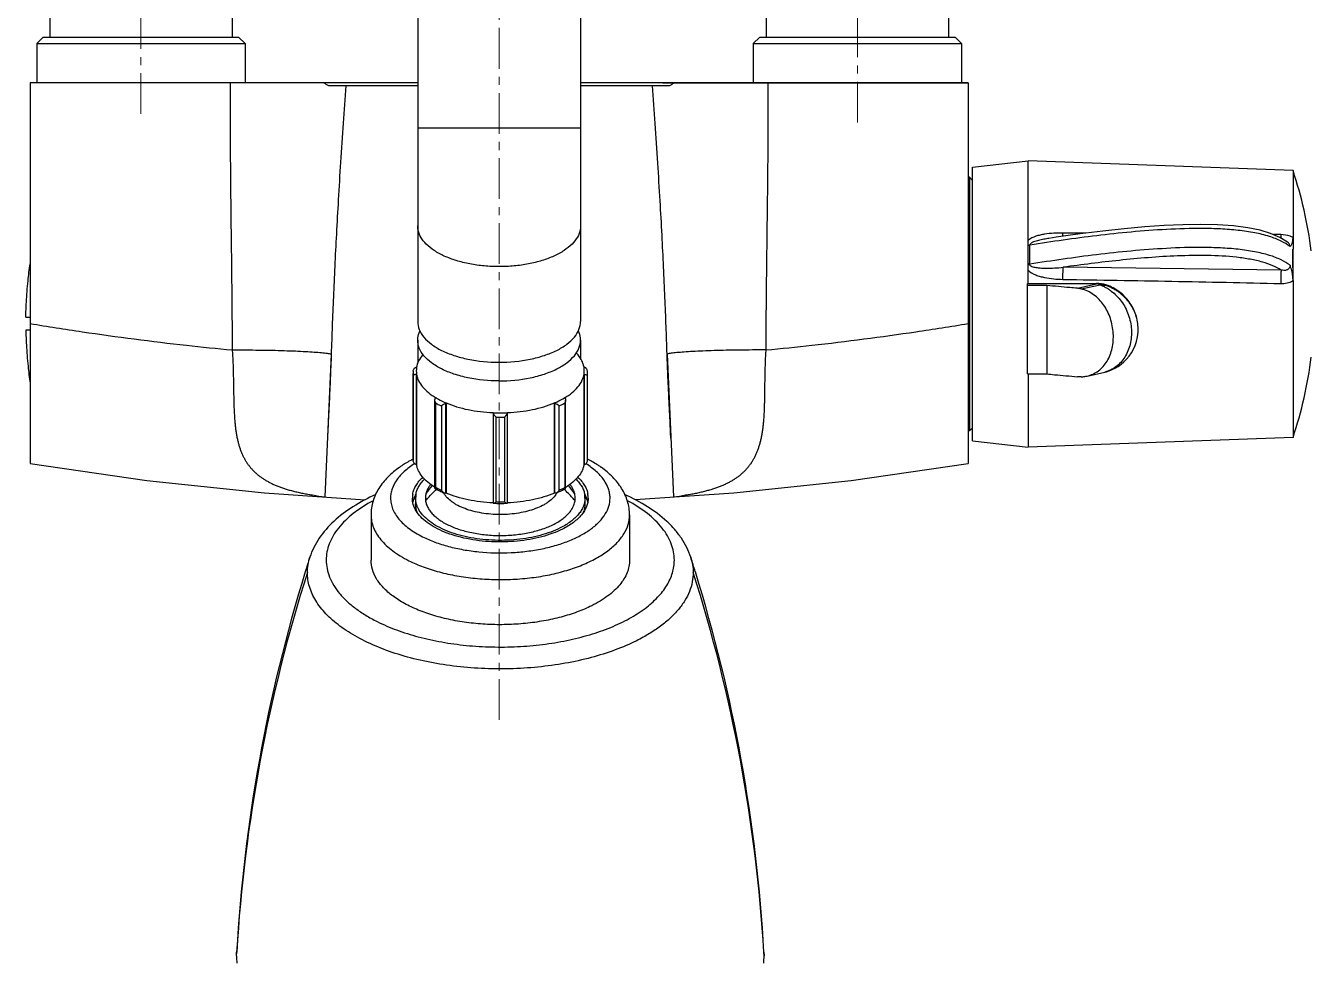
# Model space of a CAD drawing. Extents: x 0 to 3160, y 0 to 2315.
# Drawn here: x 935.2 to 1132.6, y 1829.2 to 1972.5 of the extents above; entities that cross this region are included whole.
import ezdxf

# ---------------------------------------------------------------- set-up
doc = ezdxf.new("R2010")
doc.units = 0
doc.header["$LTSCALE"] = 10
doc.header["$MEASUREMENT"] = 0
doc.linetypes.add('CENTER', pattern=[2, 1.25, -0.25, 0.25, -0.25])
doc.linetypes.add('CENTER2', pattern=[28.575, 19.05, -3.175, 3.175, -3.175])
doc.layers.get('0').update_dxf_attribs({"linetype": 'CONTINUOUS'})
doc.layers.add('Cneter', color=1, linetype='CENTER2', lineweight=13)
doc.layers.add('DEF_LAYER_ASSEM_MEMBER', color=7, linetype='CONTINUOUS')

msp = doc.modelspace()

# ---------------------------------------------------------------- linework, layer by layer
for p, q in [((995.4, 2027), (995.4, 1927)), ((1020.4, 2027), (1020.4, 1927)), ((995.4, 1963.7), (935.9, 1963.7)), ((935.9, 1963.7), (935.9, 1905.2)), ((995.4, 1963.2), (981.76, 1963.2)), ((1079.9, 1963.7), (1020.4, 1963.7)), ((1034.04, 1963.2), (1020.4, 1963.2)), ((1079.9, 1963.7), (1079.9, 1905.2)), ((1020.4, 1956.69), (995.4, 1956.69)), ((935.22, 1927.7), (935.9, 1927.7)), ((935.9, 1925.7), (935.22, 1925.7))]:
    msp.add_line(p, q)
at = {"color": 7, "linetype": 'Continuous'}
for p, q in [((938.9, 1974.2), (938.9, 1970.7)), ((966.9, 1974.2), (966.9, 1970.7)), ((1048.9, 1974.2), (1048.9, 1970.7)), ((1076.9, 1974.2), (1076.9, 1970.7)), ((937.9, 1970.7), (936.9, 1969.7)), ((937.9, 1970.7), (967.9, 1970.7)), ((967.9, 1970.7), (968.9, 1969.7)), ((1047.9, 1970.7), (1046.9, 1969.7)), ((1047.9, 1970.7), (1077.9, 1970.7)), ((1077.9, 1970.7), (1078.9, 1969.7)), ((936.9, 1969.7), (936.9, 1963.7)), ((936.9, 1969.7), (968.9, 1969.7)), ((968.9, 1969.7), (968.9, 1963.7)), ((1046.9, 1969.7), (1046.9, 1963.7)), ((1046.9, 1969.7), (1078.9, 1969.7)), ((1078.9, 1969.7), (1078.9, 1963.7)), ((1033.01, 1963.7), (1079.9, 1963.7)), ((1080.6, 1950.7), (1089.1, 1951.7)), ((1080.6, 1908.7), (1080.6, 1950.7)), ((1129.79, 1950.2), (1089.1, 1951.7)), ((1089.1, 1932.87), (1089.1, 1951.7)), ((1129.79, 1950.2), (1129.79, 1939.93)), ((1080.1, 1949.2), (1079.9, 1949.2)), ((1080.6, 1948.7), (1080.1, 1949.2)), ((1080.1, 1949.2), (1080.1, 1910.2)), ((1097.99, 1940.57), (1094.45, 1940.6)), ((1127.89, 1940.36), (1126.77, 1940.36)), ((1128.93, 1939.22), (1128.93, 1939.22)), ((1129.79, 1939.89), (1129.79, 1939.17)), ((1129.79, 1939.17), (1129.79, 1938.13)), ((1129.79, 1933.33), (1129.79, 1935.26)), ((1089, 1932.87), (1099.61, 1932.87)), ((1089, 1918.96), (1089, 1932.87)), ((1092, 1932.55), (1089, 1932.55)), ((1092, 1932.55), (1092, 1918.96)), ((1097.27, 1932.02), (1100.17, 1932.65)), ((1129.79, 1933.29), (1129.79, 1933.33)), ((1129.79, 1933.29), (1129.79, 1909.2)), ((1106, 1925.82), (1106, 1925.88)), ((1106, 1925.82), (1106, 1925.82)), ((994.68, 1906.02), (994.68, 1919.01)), ((995.22, 1918.89), (995.22, 1905.04)), ((1020.93, 1905.04), (1020.93, 1918.89)), ((1021.48, 1906.02), (1021.48, 1919.01)), ((1089, 1918.96), (1092, 1918.96)), ((1089.1, 1918.96), (1089.1, 1907.7)), ((1098.16, 1918.63), (1100.91, 1919.26)), ((998.04, 1901.39), (998.04, 1914.95)), ((998.2, 1915.29), (998.21, 1915.29)), ((1017.94, 1915.29), (1017.95, 1915.29)), ((1018.11, 1901.39), (1018.11, 1914.95)), ((999.77, 1914.51), (999.77, 1900.65)), ((1006.98, 1913.02), (1006.98, 1899.14)), ((1009.18, 1899.14), (1009.18, 1913.02)), ((1016.39, 1900.65), (1016.39, 1914.51)), ((1080.6, 1910.7), (1080.1, 1910.2)), ((1080.1, 1910.2), (1079.9, 1910.2)), ((1080.6, 1908.7), (1089.1, 1907.7)), ((1129.79, 1909.2), (1089.1, 1907.7)), ((994.7, 1905.65), (994.69, 1905.71)), ((1021.46, 1905.65), (1021.46, 1905.71)), ((998.04, 1901.39), (998.05, 1901.38)), ((1018.11, 1901.38), (1018.11, 1901.39)), ((995.1, 1900.14), (994.77, 1899.66)), ((995.08, 1899.9), (995.08, 1899.03)), ((1021.06, 1900.14), (1021.38, 1899.66)), ((1021.08, 1899.9), (1021.08, 1899.03)), ((988.23, 1897.3), (988.23, 1890.37)), ((1027.93, 1897.3), (1027.93, 1890.37)), ((967.58, 1829.58), (967.59, 1830.15)), ((1048.56, 1830.15), (1048.58, 1829.58))]:
    msp.add_line(p, q, dxfattribs=at)
at = {"color": 9, "linetype": 'Continuous'}
for p, q in [((1129.78, 1935.27), (1129.78, 1938.14)), ((1129.78, 1938.14), (1129.79, 1938.13)), ((1129.8, 1935.29), (1129.8, 1938.08)), ((1127.96, 1934.92), (1094.52, 1935.34)), ((1096.69, 1932.12), (1099.61, 1932.78)), ((1099.61, 1932.87), (1099.61, 1932.78)), ((1101.12, 1932.55), (1101.12, 1932.63)), ((994.69, 1918.7), (994.69, 1905.71)), ((995.19, 1905.04), (995.19, 1918.89)), ((995.22, 1919.99), (995.22, 1919.99)), ((1020.93, 1919.99), (1020.93, 1919.99)), ((1020.96, 1918.89), (1020.96, 1905.04)), ((1021.46, 1905.71), (1021.46, 1918.7)), ((998.17, 1901.51), (998.17, 1914.5)), ((999.05, 1914.06), (999.05, 1901.07)), ((999.74, 1900.64), (999.74, 1914.5)), ((1016.41, 1914.5), (1016.41, 1900.64)), ((1017.1, 1901.07), (1017.1, 1914.06)), ((1017.98, 1914.5), (1017.98, 1901.51)), ((1007.45, 1899.33), (1007.45, 1912.32)), ((1008.7, 1912.32), (1008.7, 1899.33)), ((967.58, 1829.58), (967.61, 1830.15)), ((1048.58, 1829.58), (1048.54, 1830.15))]:
    msp.add_line(p, q, dxfattribs=at)
at = {"ltscale": 0.5}
for p, q in [((982.12, 1922.02), (981.15, 1900.07)), ((1033.69, 1922.02), (1034.65, 1900.07))]:
    msp.add_line(p, q, dxfattribs=at)
at = {"color": 7, "linetype": 'Continuous'}
for points in [[(1097.11, 1940.46), (1093.42, 1939.95), (1092.32, 1939.78)], [(1128.93, 1939.22), (1127.78, 1939.93), (1126.35, 1940.55), (1124.76, 1941.03), (1122.86, 1941.41), (1120.64, 1941.69), (1118.18, 1941.86), (1115.58, 1941.91), (1112.85, 1941.87), (1110, 1941.75), (1107.02, 1941.54), (1103.88, 1941.26), (1100.59, 1940.9), (1097.11, 1940.46)], [(1100.91, 1919.26), (1101.13, 1919.31), (1101.57, 1919.45), (1102.02, 1919.63), (1102.47, 1919.85), (1102.93, 1920.12), (1103.38, 1920.44), (1103.82, 1920.81), (1104.23, 1921.23), (1104.62, 1921.69), (1104.97, 1922.2), (1105.28, 1922.75), (1105.54, 1923.34), (1105.75, 1923.97), (1105.9, 1924.64), (1105.99, 1925.37), (1106, 1925.82)]]:
    msp.add_lwpolyline(points, dxfattribs=at)
for points in [[(935.9, 1905.2), (953.83, 1902.59), (971.88, 1900.7), (987.35, 1899.65)], [(1028.77, 1899.67), (1043.91, 1900.7), (1061.96, 1902.58), (1079.9, 1905.2)]]:
    msp.add_lwpolyline(points)
for centre, radius, start, end in [((1068.1, 1929.7), 65, 7.203, 18.384), ((1124.45, 1939.99), 5.34, 358.9141, 359.3205), ((1127.82, 1937.42), 2.09, 18.4609, 20.1223), ((1099.61, 1928.05), 4.82, 71.7439, 89.9787), ((1098.98, 1926.13), 6.84, 71.5416, 71.7757), ((1096.33, 1928.23), 3.9, 76.1067, 84.7085), ((1068.1, 1929.7), 65, 341.616, 352.797), ((998.42, 1919.01), 3.74, 174.3052, 179.9935), ((995.22, 1919.41), 0.581, 89.9999, 93.2563), ((995.22, 1918.31), 0.581, 89.9999, 93.2563), ((1020.93, 1919.41), 0.581, 86.7437, 90.0001), ((1020.93, 1918.31), 0.581, 86.7437, 90.0001), ((1017.74, 1919.01), 3.74, 0.0065, 5.6948), ((998.4, 1914.91), 0.426, 116.5935, 120.1619), ((1017.75, 1914.91), 0.426, 59.8381, 63.4065), ((999.96, 1914.13), 0.426, 116.5935, 120.1619), ((1016.2, 1914.13), 0.426, 59.8381, 63.4065), ((1003.43, 1888.72), 19.26, 117.0733, 117.3564), ((998.41, 1906.02), 3.73, 180.0011, 183.2519), ((998.43, 1906.02), 3.75, 183.253, 185.6931), ((995.22, 1905.62), 0.581, 266.7437, 270.0001), ((1020.93, 1905.62), 0.581, 269.9999, 273.2563), ((1017.73, 1906.02), 3.75, 354.3069, 356.7469), ((1017.75, 1906.02), 3.73, 356.748, 359.9989), ((1012.72, 1888.72), 19.26, 62.6426, 62.9234), ((1008.19, 1892.61), 14.03, 138.8691, 145.2431), ((1005.12, 1913.83), 14.33, 244.5525, 246.8361), ((1010.95, 1914.02), 14.53, 293.1801, 295.4314), ((1007.96, 1892.61), 14.03, 34.7108, 41.1331), ((997.98, 1899.9), 3.4, 169.7478, 179.9856), ((998.52, 1898.45), 3.96, 157.121, 159.5007), ((999.11, 1898.16), 4.63, 149.0816, 150.6327), ((998.35, 1899.9), 3.27, 170.8469, 179.9947), ((1002.03, 1902.12), 3, 207.9508, 209.7482), ((999.59, 1901), 0.387, 292.7907, 296.5957), ((1008.08, 1925.33), 26.26, 267.7138, 272.2862), ((1016.56, 1901), 0.387, 243.4043, 247.2093), ((1014.13, 1902.12), 3, 330.252, 332.049), ((1017.04, 1898.16), 4.63, 29.3673, 30.9196), ((1017.79, 1899.9), 3.29, 0.0254, 9.1275), ((1017.64, 1898.45), 3.96, 20.4993, 22.879), ((1018.15, 1899.9), 3.42, 0.0522, 10.2199), ((1206.33, 1817.71), 238.95, 162.1863, 162.7506), ((809.82, 1817.71), 238.95, 17.2494, 17.8137), ((1211.22, 1816.37), 244.01, 162.7905, 176.762), ((804.94, 1816.37), 244.01, 3.238, 17.2095), ((977.76, 1829.58), 10.18, 180.0106, 186.3893), ((1038.4, 1829.58), 10.18, 353.6107, 359.9894)]:
    msp.add_arc(centre, radius, start, end, dxfattribs=at)
at = {"color": 9, "linetype": 'Continuous'}
for centre, radius, start, end in [((1088.37, 1943.45), 4.81, 278.7528, 281.801), ((880.41, 1939.22), 208.97, 359.0647, 359.8718), ((1088.69, 1941.82), 6.05, 273.9036, 276.2986), ((1099.61, 1927.71), 5.07, 72.6884, 90.0078), ((1099.21, 1925.82), 6.79, 359.9956, 0.4613), ((998.04, 1919.01), 3.36, 180.0057, 185.3231), ((998.42, 1919.44), 3.24, 170.3168, 189.7658), ((1017.73, 1919.44), 3.25, 0.0081, 9.6594), ((1017.71, 1919.44), 3.27, 350.2691, 359.9654), ((1018.12, 1919.01), 3.36, 354.6769, 359.9943), ((1008.08, 1938.75), 25.76, 267.5523, 272.4477), ((1008.08, 1939.09), 26.78, 268.6665, 271.3335), ((998.03, 1906.02), 3.35, 180.0011, 183.0384), ((998.05, 1906.02), 3.37, 183.0392, 185.3214), ((1018.11, 1906.02), 3.37, 354.6786, 356.9607), ((1018.12, 1906.02), 3.35, 356.9615, 359.9989), ((1008.08, 1926.1), 26.78, 268.6665, 271.3335), ((1206.92, 1815.78), 239.74, 162.3518, 176.563), ((809.24, 1815.78), 239.74, 3.437, 17.6482)]:
    msp.add_arc(centre, radius, start, end, dxfattribs=at)
at = {"ltscale": 0.5}
for centre, radius, start, end in [((985.08, 1931.32), 31.49, 259.3702, 262.8215), ((1031.38, 1927.16), 27.28, 276.8991, 280.8913)]:
    msp.add_arc(centre, radius, start, end, dxfattribs=at)
for points, start_tangent, end_tangent in [([(966.6, 1963.7), (966.59, 1957.84), (966.63, 1951.83), (966.68, 1946.15), (966.74, 1940.91), (966.8, 1936), (966.85, 1931.35), (966.89, 1926.91), (966.92, 1922.65)], (-0.004243, -0.999991), (0.002945, -0.999996)), ([(981.76, 1963.2), (981.37, 1963.44), (980.96, 1963.7)], (-0.868607, 0.495502), (-0.831425, 0.555637)), ([(984.37, 1963.2), (983.95, 1957.49), (983.55, 1951.47), (983.2, 1945.72), (982.91, 1940.43), (982.66, 1935.48), (982.45, 1930.79), (982.27, 1926.32), (982.12, 1922.02)], (-0.074331, -0.997234), (-0.032736, -0.999464)), ([(1033.69, 1922.02), (1033.54, 1926.27), (1033.36, 1930.71), (1033.15, 1935.36), (1032.91, 1940.28), (1032.62, 1945.56), (1032.26, 1951.35), (1031.86, 1957.44), (1031.44, 1963.2)], (-0.032598, 0.999469), (-0.074334, 0.997233)), ([(1034.85, 1963.7), (1034.43, 1963.44), (1034.04, 1963.2)], (-0.831425, -0.555637), (-0.868607, -0.495502)), ([(1048.89, 1922.65), (1048.91, 1926.86), (1048.95, 1931.26), (1049, 1935.88), (1049.06, 1940.76), (1049.12, 1946), (1049.18, 1951.71), (1049.21, 1957.78), (1049.21, 1963.7)], (0.002006, 0.999998), (-0.004217, 0.999991)), ([(1007.9, 1935.44), (1005.61, 1935.55), (1003.39, 1935.86), (1001.32, 1936.38), (999.48, 1937.07), (997.93, 1937.93), (996.71, 1938.91), (995.88, 1939.98), (995.46, 1941.12), (995.4, 1941.69)], (-1, 0), (0, 1)), ([(1020.4, 1941.69), (1020.35, 1941.12), (1019.93, 1939.98), (1019.09, 1938.91), (1017.88, 1937.93), (1016.32, 1937.07), (1014.48, 1936.38), (1012.42, 1935.86), (1010.2, 1935.55), (1007.9, 1935.44)], (0, -1), (-1, 0)), ([(935.22, 1927.7), (935.32, 1929.99), (935.57, 1933.26), (935.9, 1935.89)], (0.03347, 0.99944), (0.150937, 0.988543)), ([(935.9, 1926.7), (943.9, 1925.44), (959.9, 1923.37), (966.92, 1922.65)], (0.986394, -0.164399), (0.995529, -0.094453)), ([(1048.89, 1922.65), (1055.9, 1923.37), (1071.9, 1925.44), (1079.9, 1926.7)], (0.995529, 0.094453), (0.986394, 0.164399)), ([(935.22, 1925.7), (935.32, 1923.41), (935.57, 1920.15), (935.9, 1917.52)], (0.033482, -0.999439), (0.150937, -0.988543)), ([(966.92, 1922.65), (969.01, 1922.65), (971.06, 1922.63), (973.04, 1922.6), (974.9, 1922.55), (976.63, 1922.49), (978.18, 1922.41), (979.52, 1922.33), (980.64, 1922.23), (981.51, 1922.13), (982.12, 1922.02)], (0.999996, 0.002946), (0.972967, -0.230943)), ([(966.92, 1922.65), (966.97, 1921.84), (967.01, 1921.03), (967.05, 1920.22), (967.07, 1919.4), (967.09, 1918.58), (967.11, 1917.76), (967.12, 1916.95), (967.13, 1916.14), (967.15, 1915.35), (967.17, 1914.57), (967.19, 1913.81), (967.23, 1913.06), (967.27, 1912.34), (967.32, 1911.64), (967.39, 1910.96), (967.47, 1910.31), (967.57, 1909.69), (967.68, 1909.1), (967.81, 1908.53), (967.96, 1907.99), (968.12, 1907.48), (968.3, 1906.99), (968.51, 1906.52), (968.73, 1906.06), (968.98, 1905.63), (969.24, 1905.22), (969.53, 1904.83), (969.83, 1904.46), (970.16, 1904.11), (970.5, 1903.78), (970.87, 1903.46), (971.25, 1903.16), (971.66, 1902.88)], (0.073582, -0.997289), (0.8347, -0.550705)), ([(1048.89, 1922.65), (1046.8, 1922.64), (1044.75, 1922.62), (1042.77, 1922.59), (1040.9, 1922.54), (1039.18, 1922.48), (1037.63, 1922.41), (1036.28, 1922.32), (1035.17, 1922.23), (1034.29, 1922.13), (1033.69, 1922.02)], (-0.999998, 0.002006), (-0.97388, -0.227062)), ([(1044.15, 1902.88), (1044.55, 1903.16), (1044.94, 1903.46), (1045.3, 1903.78), (1045.65, 1904.11), (1045.98, 1904.47), (1046.28, 1904.84), (1046.57, 1905.23), (1046.84, 1905.65), (1047.09, 1906.09), (1047.32, 1906.55), (1047.53, 1907.03), (1047.71, 1907.52), (1047.88, 1908.04), (1048.03, 1908.58), (1048.16, 1909.14), (1048.27, 1909.73), (1048.37, 1910.35), (1048.46, 1911), (1048.52, 1911.67), (1048.58, 1912.37), (1048.62, 1913.09), (1048.65, 1913.83), (1048.67, 1914.59), (1048.69, 1915.36), (1048.7, 1916.16), (1048.71, 1916.96), (1048.72, 1917.78), (1048.73, 1918.6), (1048.74, 1919.42), (1048.77, 1920.23), (1048.8, 1921.04), (1048.84, 1921.85), (1048.89, 1922.65)], (0.834602, 0.550854), (0.071984, 0.997406))]:
    msp.add_spline(points, degree=3, dxfattribs=dict(start_tangent=start_tangent, end_tangent=end_tangent))
at = {"color": 7, "linetype": 'Continuous'}
for points, start_tangent, end_tangent in [([(1094.45, 1940.6), (1093.04, 1940.57), (1091.65, 1940.42), (1090.96, 1940.29), (1090.29, 1940.11), (1089.1, 1939.47)], (-0.999955, 0.009539), (-0.754533, -0.656262)), ([(1129.79, 1939.93), (1129.34, 1940.12), (1127.89, 1940.36)], (-0.884885, 0.46581), (-1, -0.00044)), ([(1129.33, 1938.52), (1129.45, 1938.64), (1129.56, 1938.8), (1129.72, 1939.25)], (0.787653, 0.616119), (0.204689, 0.978827)), ([(1129.72, 1939.25), (1129.75, 1939.4), (1129.79, 1939.89)], (0.204689, 0.978827), (0.020798, 0.999784)), ([(1129.8, 1938.08), (1129.79, 1938.13)], (-0.315911, 0.948789), (-0.000001, 1)), ([(1089.1, 1934.89), (1090.29, 1934.16), (1090.96, 1933.94), (1091.65, 1933.78), (1093.04, 1933.57), (1094.45, 1933.49)], (0.718036, -0.696006), (0.999864, -0.016519)), ([(1129.79, 1933.33), (1129.75, 1933.96), (1129.59, 1934.86), (1129.33, 1935.65)], (-0.017684, 0.999844), (-0.384191, 0.923254)), ([(1129.78, 1935.27), (1129.8, 1935.29)], (0.72096, 0.692977), (0.692061, 0.721839)), ([(1129.79, 1935.26), (1129.79, 1935.27), (1129.8, 1935.29)], (0.009525, 0.999955), (0.692061, 0.721839)), ([(1096.69, 1932.12), (1095.52, 1932.22), (1092, 1932.55)], (-0.995735, 0.092263), (-0.995666, 0.093002)), ([(1094.45, 1933.49), (1102.81, 1933.35), (1111.17, 1933.2), (1119.53, 1933.04), (1127.89, 1932.85)], (0.999863, -0.01655), (0.999604, -0.028136)), ([(1106, 1925.88), (1105.92, 1926.97), (1105.65, 1928.04), (1104.65, 1930.02), (1103.1, 1931.59), (1102.16, 1932.18), (1101.14, 1932.62)], (-0.000004, 1), (-0.948554, 0.316615)), ([(1127.89, 1932.85), (1128.87, 1932.94), (1129.79, 1933.29)], (0.999567, -0.029425), (0.868169, 0.496269)), ([(1098.16, 1918.63), (1099.09, 1918.95), (1099.92, 1919.44), (1100.65, 1920.11), (1101.24, 1920.92), (1102.02, 1922.91), (1102.18, 1924.03), (1102.19, 1925.19), (1101.74, 1927.5), (1101.3, 1928.58), (1100.71, 1929.56), (1100, 1930.42), (1099.17, 1931.13), (1098.26, 1931.67), (1097.27, 1932.02)], (0.974832, 0.222941), (-0.970664, 0.24044)), ([(995.19, 1918.89), (994.98, 1918.86), (994.82, 1918.81), (994.77, 1918.78), (994.73, 1918.76), (994.69, 1918.7)], (-0.998385, -0.056816), (-0.131638, -0.991298)), ([(994.7, 1919.38), (994.74, 1919.58), (994.84, 1919.77), (994.91, 1919.85), (994.99, 1919.92), (995.09, 1919.97), (995.19, 1919.99)], (0.099115, 0.995076), (0.998385, 0.056816)), ([(995.22, 1918.89), (995.35, 1918.4), (995.54, 1917.92), (996.16, 1916.98), (997.05, 1916.1), (998.2, 1915.29)], (0.168712, -0.985665), (0.859319, -0.51144)), ([(1017.95, 1915.29), (1019.11, 1916.1), (1020, 1916.98), (1020.61, 1917.92), (1020.81, 1918.4), (1020.93, 1918.89)], (0.859319, 0.51144), (0.168712, 0.985665)), ([(1021.46, 1919.38), (1021.41, 1919.58), (1021.32, 1919.77), (1021.25, 1919.85), (1021.17, 1919.92), (1021.07, 1919.97), (1020.96, 1919.99)], (-0.099133, 0.995074), (-0.998385, 0.056816)), ([(1020.96, 1918.89), (1021.18, 1918.86), (1021.34, 1918.81), (1021.39, 1918.78), (1021.43, 1918.76), (1021.46, 1918.7)], (0.998385, -0.056816), (0.131638, -0.991298)), ([(1092, 1918.96), (1093.17, 1918.85), (1096.69, 1918.53)], (0.995666, -0.093002), (0.995735, -0.092263)), ([(1097.27, 1918.51), (1097.12, 1918.51), (1096.69, 1918.53)], (-0.998825, -0.048453), (-0.995733, 0.092281)), ([(1097.27, 1918.51), (1097.5, 1918.53), (1098.16, 1918.63)], (0.998821, 0.048551), (0.974832, 0.222941)), ([(998.04, 1914.95), (998.05, 1915.05), (998.08, 1915.14), (998.12, 1915.22), (998.19, 1915.27)], (0, 1), (0.864851, 0.502029)), ([(998.17, 1914.5), (998.08, 1914.72), (998.04, 1914.95)], (-0.483473, 0.875359), (0, 1)), ([(1017.97, 1915.27), (1018.03, 1915.22), (1018.08, 1915.14), (1018.11, 1915.05), (1018.11, 1914.95)], (0.864851, -0.502029), (0, -1)), ([(1018.11, 1914.95), (1018.08, 1914.72), (1017.98, 1914.5)], (0, -1), (-0.483473, -0.875359)), ([(999.74, 1914.5), (999.56, 1914.38), (999.36, 1914.26), (999.05, 1914.06)], (-0.864851, -0.502029), (-0.821561, -0.570121)), ([(999.77, 1914.51), (1001.38, 1913.93), (1003.14, 1913.48), (1005.02, 1913.18), (1006.98, 1913.02)], (0.921599, -0.388144), (0.999086, -0.042752)), ([(1006.98, 1913), (1006.99, 1912.92), (1007.03, 1912.84), (1007.08, 1912.74), (1007.14, 1912.65), (1007.29, 1912.47), (1007.45, 1912.32)], (0, -1), (0.752981, -0.658042)), ([(1008.7, 1912.32), (1008.86, 1912.47), (1009.01, 1912.65), (1009.08, 1912.74), (1009.13, 1912.84), (1009.16, 1912.92), (1009.18, 1913)], (0.752981, 0.658042), (0, 1)), ([(1009.18, 1913.02), (1011.13, 1913.18), (1013.01, 1913.48), (1014.78, 1913.93), (1016.39, 1914.51)], (0.999086, 0.042752), (0.921599, 0.388144)), ([(1017.1, 1914.06), (1016.79, 1914.26), (1016.6, 1914.38), (1016.41, 1914.5)], (-0.821561, 0.570121), (-0.864851, 0.502029)), ([(994.58, 1905.82), (994.06, 1905.54), (992.59, 1904.61)], (-0.888164, -0.459527), (-0.816497, -0.57735)), ([(995.19, 1905.04), (995.09, 1905.06), (994.99, 1905.11), (994.91, 1905.17), (994.84, 1905.26), (994.74, 1905.44), (994.7, 1905.65)], (-0.998385, 0.056816), (-0.099133, 0.995074)), ([(998.03, 1901.54), (996.94, 1902.33), (996.1, 1903.19), (995.53, 1904.09), (995.34, 1904.56), (995.22, 1905.04)], (-0.849315, 0.527887), (-0.168712, 0.985665)), ([(1020.93, 1905.04), (1020.81, 1904.56), (1020.63, 1904.09), (1020.05, 1903.19), (1019.21, 1902.33), (1018.13, 1901.54)], (-0.168712, -0.985665), (-0.849315, -0.527887)), ([(1020.96, 1905.04), (1021.07, 1905.06), (1021.17, 1905.11), (1021.25, 1905.17), (1021.32, 1905.26), (1021.41, 1905.44), (1021.46, 1905.65)], (0.998385, 0.056816), (0.099115, 0.995076)), ([(1023.57, 1904.61), (1023.1, 1904.93), (1021.57, 1905.82)], (-0.816497, 0.57735), (-0.888155, 0.459543)), ([(992.59, 1904.61), (990.82, 1903.12), (989.44, 1901.39), (988.54, 1899.42), (988.31, 1898.37), (988.23, 1897.3)], (-0.816556, -0.577266), (0, -1)), ([(994.63, 1900.5), (994.82, 1901.17), (995.14, 1901.83), (995.59, 1902.47), (996.17, 1903.08)], (0.176937, 0.984222), (0.729748, 0.683716)), ([(995.12, 1900.42), (995.28, 1901.04), (995.56, 1901.65), (995.95, 1902.24), (996.46, 1902.82)], (0.158492, 0.98736), (0.708675, 0.705536)), ([(1019.69, 1902.82), (1020.2, 1902.24), (1020.6, 1901.65), (1020.88, 1901.04), (1021.04, 1900.42)], (0.708677, -0.705533), (0.158398, -0.987375)), ([(1019.99, 1903.08), (1020.56, 1902.47), (1021.01, 1901.83), (1021.34, 1901.17), (1021.52, 1900.5)], (0.729707, -0.68376), (0.177028, -0.984206)), ([(1027.93, 1897.3), (1027.85, 1898.37), (1027.61, 1899.42), (1026.71, 1901.39), (1025.34, 1903.12), (1023.56, 1904.62)], (0, 1), (-0.81671, 0.577049)), ([(996.98, 1901.4), (996.73, 1900.84), (996.6, 1900.28), (996.58, 1899.7), (996.68, 1899.13), (996.89, 1898.57), (997.21, 1898.02), (997.63, 1897.49), (998.16, 1896.99), (998.79, 1896.51), (999.51, 1896.06), (1000.31, 1895.66), (1001.19, 1895.29), (1003.15, 1894.7), (1005.3, 1894.32), (1007.56, 1894.15), (1009.84, 1894.22), (1012.05, 1894.5), (1013.1, 1894.73), (1014.1, 1895), (1015.05, 1895.32), (1015.92, 1895.69), (1016.72, 1896.1), (1017.43, 1896.55), (1018.05, 1897.03), (1018.57, 1897.54), (1018.98, 1898.07), (1019.29, 1898.62)], (-0.476339, -0.879262), (0.413886, 0.910329)), ([(997.37, 1902), (997.26, 1901.85), (996.98, 1901.4)], (-0.6179, -0.786256), (-0.476339, -0.879262)), ([(998.17, 1901.51), (998.12, 1901.47), (998.08, 1901.43), (998.05, 1901.41), (998.04, 1901.4), (998.04, 1901.39)], (-0.81427, -0.580487), (0, -1)), ([(998.05, 1901.38), (998.27, 1901.26), (998.97, 1900.9)], (0.864485, -0.502659), (0.902917, -0.429816)), ([(999.49, 1900.66), (999.36, 1900.73), (999.25, 1900.83), (999.05, 1901.07)], (-0.919257, 0.393657), (-0.528818, 0.848735)), ([(1017.1, 1901.07), (1016.91, 1900.83), (1016.79, 1900.73), (1016.67, 1900.66)], (-0.528818, -0.848735), (-0.919256, -0.393661)), ([(1017.19, 1900.9), (1017.43, 1901.01), (1018.11, 1901.38)], (0.902917, 0.429816), (0.864485, 0.502659)), ([(1018.1, 1901.41), (1018.05, 1901.45), (1017.98, 1901.51)], (-0.663941, 0.747785), (-0.81427, 0.580487)), ([(1018.11, 1901.39), (1018.11, 1901.4), (1018.1, 1901.41)], (0, 1), (-0.663941, 0.747785)), ([(1019.18, 1901.4), (1019.09, 1901.55), (1018.78, 1902)], (-0.476341, 0.879261), (-0.617902, 0.786255)), ([(1019.29, 1898.62), (1019.52, 1899.32), (1019.58, 1900.02), (1019.46, 1900.72), (1019.18, 1901.4)], (0.413886, 0.910329), (-0.476341, 0.879261)), ([(988.98, 1900.45), (985.45, 1898.56), (982.52, 1896.32), (980.28, 1893.73), (979.45, 1892.31), (978.84, 1890.81)], (-0.912104, -0.409958), (-0.305925, -0.952056)), ([(1021.58, 1899.9), (1021.51, 1899.24), (1021.32, 1898.58), (1020.55, 1897.32), (1019.98, 1896.72), (1019.3, 1896.15), (1018.51, 1895.62), (1017.62, 1895.13), (1016.12, 1894.48), (1014.44, 1893.95), (1012.63, 1893.54), (1010.71, 1893.28), (1006.75, 1893.18), (1002.91, 1893.66), (1001.14, 1894.11), (999.51, 1894.68), (998.07, 1895.37), (996.85, 1896.15), (995.87, 1897.01), (995.16, 1897.94), (994.72, 1898.91), (994.58, 1899.9)], (0, -1), (0, 1)), ([(994.81, 1899.84), (994.76, 1899.69), (994.64, 1899.25)], (-0.350072, -0.936723), (-0.191044, -0.981581)), ([(995.08, 1900.43), (995.02, 1900.32), (994.87, 1899.99)], (-0.490342, -0.87153), (-0.388669, -0.921377)), ([(1021.08, 1899.9), (1021.02, 1899.26), (1020.83, 1898.63), (1020.52, 1898.01), (1020.09, 1897.41), (1019.54, 1896.83), (1018.89, 1896.29), (1018.13, 1895.77), (1017.27, 1895.3), (1015.82, 1894.68), (1014.21, 1894.17), (1012.46, 1893.78), (1010.61, 1893.52), (1008.72, 1893.41), (1006.8, 1893.43), (1004.92, 1893.59), (1003.1, 1893.89), (1001.39, 1894.32), (999.83, 1894.87), (998.45, 1895.53), (997.27, 1896.29), (996.33, 1897.12), (995.64, 1898.01), (995.39, 1898.47), (995.22, 1898.94), (995.11, 1899.42), (995.08, 1899.9)], (-0.000021, -1), (-0.000021, 1)), ([(995.42, 1897.54), (995.16, 1898.28), (995.08, 1899.03)], (-0.426336, 0.904565), (0, 1)), ([(1016.73, 1900.63), (1016.22, 1899.95), (1015.5, 1899.32), (1015.06, 1899.02), (1014.58, 1898.75), (1013.5, 1898.27), (1012.27, 1897.88), (1010.94, 1897.6), (1009.53, 1897.42), (1008.08, 1897.36), (1006.63, 1897.42), (1005.22, 1897.6), (1003.88, 1897.88), (1002.66, 1898.27), (1001.57, 1898.75), (1001.09, 1899.02), (1000.66, 1899.32), (999.93, 1899.95), (999.42, 1900.63)], (-0.496104, -0.868263), (-0.496107, 0.868261)), ([(999.74, 1900.64), (999.62, 1900.63), (999.49, 1900.66)], (-0.92214, -0.386856), (-0.919257, 0.393657)), ([(1006.98, 1899.16), (1005.02, 1899.32), (1003.14, 1899.63), (1001.38, 1900.08), (999.77, 1900.65)], (-0.999086, 0.042752), (-0.921599, 0.388144)), ([(1006.98, 1899.14), (1006.98, 1899.12), (1006.99, 1899.1), (1007.03, 1899.09)], (0, -1), (0.99924, -0.038985)), ([(1007.03, 1899.09), (1007.07, 1899.09), (1007.11, 1899.11), (1007.22, 1899.16), (1007.33, 1899.23), (1007.45, 1899.33)], (0.99924, -0.038985), (0.770482, 0.637462)), ([(1008.7, 1899.33), (1008.82, 1899.23), (1008.94, 1899.16), (1009.04, 1899.11), (1009.09, 1899.09), (1009.13, 1899.09)], (0.770482, -0.637462), (0.99924, 0.038979)), ([(1009.13, 1899.09), (1009.16, 1899.1), (1009.17, 1899.12), (1009.18, 1899.14)], (0.99924, 0.038979), (0, 1)), ([(1016.39, 1900.65), (1014.78, 1900.08), (1013.01, 1899.63), (1011.13, 1899.32), (1009.18, 1899.16)], (-0.921599, -0.388144), (-0.999086, -0.042752)), ([(1016.67, 1900.66), (1016.53, 1900.63), (1016.41, 1900.64)], (-0.919256, -0.393661), (-0.92214, 0.386856)), ([(1021.08, 1899.03), (1020.99, 1898.28), (1020.73, 1897.53)], (0, -1), (-0.429281, -0.903171)), ([(1021.29, 1899.99), (1021.24, 1900.1), (1021.07, 1900.43)], (-0.38867, 0.921377), (-0.490342, 0.87153)), ([(1021.51, 1899.25), (1021.48, 1899.4), (1021.35, 1899.84)], (-0.190538, 0.98168), (-0.350072, 0.936723)), ([(1037.32, 1890.81), (1036.71, 1892.31), (1035.88, 1893.73), (1034.85, 1895.07), (1033.63, 1896.32), (1030.7, 1898.56), (1027.16, 1900.45)], (-0.305925, 0.952056), (-0.912228, 0.409682)), ([(1027.93, 1890.37), (1027.83, 1889.4), (1027.55, 1888.44), (1027.07, 1887.49), (1026.42, 1886.57), (1025.58, 1885.69), (1024.58, 1884.86), (1023.42, 1884.08), (1022.11, 1883.35), (1019.9, 1882.4), (1017.43, 1881.62), (1014.76, 1881.03), (1011.95, 1880.64), (1009.05, 1880.46), (1006.13, 1880.49), (1003.25, 1880.74), (1000.48, 1881.2), (997.87, 1881.86), (995.49, 1882.7), (993.37, 1883.71), (991.57, 1884.86), (990.13, 1886.13), (989.08, 1887.49), (988.44, 1888.92), (988.23, 1890.37)], (0, -1), (0, 1))]:
    msp.add_spline(points, degree=3, dxfattribs=dict(at, start_tangent=start_tangent, end_tangent=end_tangent))
at = {"color": 9, "linetype": 'Continuous'}
for points, start_tangent, end_tangent in [([(1129.33, 1938.52), (1127.97, 1939.36), (1126.16, 1940.08), (1123.91, 1940.64), (1121.36, 1941.02), (1118.66, 1941.23), (1115.89, 1941.3), (1110.36, 1941.16), (1104.94, 1940.76), (1099.64, 1940.19), (1089.38, 1938.75)], (-0.790445, 0.612533), (-0.987713, -0.156279)), ([(1094.47, 1940.08), (1094.46, 1940.18), (1094.45, 1940.6)], (-0.065536, 0.99785), (-0.017867, 0.99984)), ([(1127.89, 1940.36), (1127.89, 1940.22), (1127.9, 1939.84)], (0.012921, -0.999917), (0.037771, -0.999286)), ([(1092.32, 1939.78), (1091.52, 1939.65), (1090.73, 1939.48), (1090.34, 1939.37), (1089.95, 1939.23), (1089.76, 1939.15), (1089.59, 1939.05), (1089.43, 1938.92), (1089.35, 1938.74)], (-0.988868, -0.148797), (0.151771, -0.988416)), ([(1129.33, 1935.65), (1127.97, 1936.47), (1126.15, 1937.18), (1123.9, 1937.73), (1121.36, 1938.11), (1118.65, 1938.31), (1115.88, 1938.39), (1110.35, 1938.24), (1104.92, 1937.84), (1099.62, 1937.27), (1089.35, 1935.81)], (-0.795366, 0.606129), (-0.987404, -0.158218)), ([(1089.38, 1938.75), (1089.36, 1938.74)], (-0.994448, -0.105227), (-0.827281, -0.561788)), ([(1129.33, 1938.52), (1129.23, 1938.9), (1128.93, 1939.22)], (0.057806, 0.998328), (-0.801699, 0.597728)), ([(1127.96, 1934.92), (1126.71, 1935.57), (1125.13, 1936.14), (1123.23, 1936.57), (1121.13, 1936.88), (1116.63, 1937.15), (1112.05, 1937.09), (1107.54, 1936.82), (1103.12, 1936.41), (1094.52, 1935.34)], (-0.840857, 0.541257), (-0.989895, -0.141802)), ([(1089.35, 1935.81), (1089.84, 1935.42), (1090.16, 1935.35), (1090.49, 1935.29), (1090.82, 1935.26), (1091.15, 1935.23), (1091.83, 1935.21), (1093.17, 1935.24), (1094.52, 1935.34)], (-0.040497, -0.99918), (0.9964, 0.08478)), ([(1094.45, 1933.49), (1094.48, 1934.62), (1094.5, 1935.05), (1094.52, 1935.34)], (0.013922, 0.999903), (0.106591, 0.994303)), ([(1127.96, 1934.92), (1127.94, 1934.59), (1127.91, 1934.1), (1127.9, 1933.5), (1127.89, 1932.85)], (-0.106644, -0.994297), (-0.011162, -0.999938)), ([(1129.33, 1935.65), (1129.19, 1935.19), (1128.83, 1934.93), (1128.39, 1934.86), (1127.96, 1934.92)], (0.053429, -0.998572), (-0.977646, 0.210258)), ([(1129.79, 1935.26), (1129.78, 1935.27)], (-0.779245, 0.626719), (-0.866789, 0.498675)), ([(1100.17, 1932.65), (1100.03, 1932.69), (1099.61, 1932.78)], (-0.955132, 0.29618), (-0.991281, 0.131762)), ([(1100.17, 1932.65), (1100.37, 1932.57), (1100.48, 1932.52), (1100.58, 1932.48), (1100.8, 1932.37), (1101.02, 1932.26), (1101.45, 1932), (1101.88, 1931.7), (1102.7, 1930.98), (1103.42, 1930.13), (1104.03, 1929.15), (1104.5, 1928.08), (1104.97, 1925.79), (1104.78, 1923.52), (1103.95, 1921.53), (1102.59, 1920.05), (1100.91, 1919.26)], (0.924121, -0.382101), (-0.974891, -0.222682)), ([(1100.17, 1932.65), (1100.41, 1932.65), (1101.12, 1932.55)], (0.999997, 0.002461), (0.973978, -0.226643)), ([(1106, 1925.88), (1105.91, 1926.97), (1105.64, 1928.03), (1105.2, 1929.04), (1104.61, 1929.98), (1103.88, 1930.81), (1103.03, 1931.52), (1102.57, 1931.83), (1102.09, 1932.1), (1101.59, 1932.34), (1101.35, 1932.45), (1101.12, 1932.55)], (-0.008051, 0.999968), (-0.917752, 0.397155)), ([(998.21, 1915.29), (998.58, 1915.08), (999.77, 1914.51)], (0.859914, -0.510439), (0.921599, -0.388144)), ([(1016.39, 1914.51), (1016.8, 1914.69), (1017.94, 1915.29)], (0.921599, 0.388144), (0.859914, 0.510439)), ([(998.17, 1914.5), (998.38, 1914.38), (999.05, 1914.06)], (0.876646, -0.481135), (0.910036, -0.41453)), ([(1017.1, 1914.06), (1017.33, 1914.16), (1017.98, 1914.5)], (0.910036, 0.41453), (0.876646, 0.481135)), ([(994.91, 1905.16), (993.34, 1903.98), (992.18, 1902.69), (991.47, 1901.31), (991.29, 1900.61), (991.23, 1899.9)], (-0.847737, -0.530417), (0, -1)), ([(1024.93, 1899.9), (1024.87, 1900.61), (1024.69, 1901.31), (1023.98, 1902.69), (1022.82, 1903.98), (1021.24, 1905.16)], (0, 1), (-0.847749, 0.530397)), ([(996.6, 1899.45), (996.99, 1899.93), (998.31, 1901.24)], (0.616661, 0.787229), (0.756898, 0.653533)), ([(999.05, 1901.07), (998.83, 1901.17), (998.17, 1901.51)], (-0.910036, 0.41453), (-0.876646, 0.481135)), ([(1017.98, 1901.51), (1017.77, 1901.39), (1017.1, 1901.07)], (-0.876646, -0.481135), (-0.910036, -0.41453)), ([(1019.56, 1899.45), (1019.17, 1899.93), (1017.85, 1901.24)], (-0.616658, 0.787232), (-0.756898, 0.653533)), ([(988.55, 1899.49), (985.49, 1897.51), (983.22, 1895.27), (982.41, 1894.09), (981.83, 1892.87), (981.47, 1891.62), (981.36, 1890.37)], (-0.881619, -0.471961), (0, -1)), ([(991.23, 1899.9), (991.31, 1899.07), (991.55, 1898.25), (992.51, 1896.67), (993.22, 1895.93), (994.07, 1895.22), (995.05, 1894.55), (996.16, 1893.94), (998.04, 1893.13), (1000.13, 1892.47), (1002.4, 1891.97), (1004.79, 1891.64), (1009.73, 1891.51), (1012.17, 1891.73), (1014.53, 1892.11), (1016.74, 1892.67), (1018.77, 1893.39), (1020.56, 1894.24), (1022.09, 1895.22), (1023.31, 1896.3), (1024.2, 1897.45), (1024.75, 1898.66), (1024.93, 1899.9)], (0, -1), (0, 1)), ([(1034.8, 1890.37), (1034.68, 1891.62), (1034.33, 1892.87), (1033.75, 1894.09), (1032.94, 1895.27), (1030.67, 1897.51), (1027.61, 1899.49)], (0, 1), (-0.881568, 0.472056)), ([(988.23, 1897.3), (988.32, 1896.33), (988.61, 1895.36), (989.08, 1894.42), (989.74, 1893.5), (990.57, 1892.62), (991.57, 1891.79), (992.73, 1891), (994.04, 1890.28), (996.25, 1889.33), (998.72, 1888.55), (1001.39, 1887.96), (1004.21, 1887.57), (1007.1, 1887.39), (1010.02, 1887.42), (1012.9, 1887.67), (1015.67, 1888.13), (1018.28, 1888.79), (1020.67, 1889.63), (1022.79, 1890.64), (1024.58, 1891.79), (1026.02, 1893.06), (1027.07, 1894.42), (1027.71, 1895.84), (1027.93, 1897.3)], (0, -1), (0, 1)), ([(978.46, 1888.46), (978.56, 1889.64), (978.84, 1890.81)], (0, 1), (0.305932, 0.952053)), ([(981.36, 1890.37), (981.48, 1889.06), (981.87, 1887.77), (982.51, 1886.49), (983.39, 1885.26), (984.51, 1884.07), (985.86, 1882.95), (987.42, 1881.9), (989.18, 1880.92), (992.16, 1879.64), (995.48, 1878.59), (999.08, 1877.79), (1002.86, 1877.27), (1006.77, 1877.03), (1010.7, 1877.08), (1014.57, 1877.41), (1018.3, 1878.03), (1021.82, 1878.91), (1025.03, 1880.04), (1027.88, 1881.4), (1030.3, 1882.95), (1032.23, 1884.66), (1033.65, 1886.49), (1034.51, 1888.41), (1034.73, 1889.39), (1034.8, 1890.37)], (0, -1), (0, 1)), ([(1037.32, 1890.81), (1037.6, 1889.64), (1037.69, 1888.46)], (0.305932, -0.952053), (0, -1)), ([(1037.69, 1888.46), (1037.55, 1887.01), (1037.12, 1885.57), (1036.42, 1884.16), (1035.44, 1882.8), (1034.2, 1881.48), (1032.7, 1880.24), (1030.97, 1879.07), (1029.02, 1877.99), (1025.72, 1876.57), (1022.04, 1875.4), (1018.05, 1874.52), (1013.86, 1873.94), (1009.53, 1873.67), (1005.18, 1873.73), (1000.88, 1874.1), (996.74, 1874.78), (992.85, 1875.76), (989.29, 1877.02), (986.13, 1878.52), (983.45, 1880.24), (981.31, 1882.13), (979.74, 1884.16), (978.78, 1886.29), (978.54, 1887.37), (978.46, 1888.46)], (0, -1), (0, 1))]:
    msp.add_spline(points, degree=3, dxfattribs=dict(at, start_tangent=start_tangent, end_tangent=end_tangent))
for points, knots in [([(982.12, 1922.02), (982.11, 1921.58), (982.08, 1920.7), (982.02, 1919.37), (981.97, 1918.05), (981.91, 1916.72), (981.85, 1915.41), (981.78, 1914.1), (981.72, 1912.8), (981.66, 1911.52), (981.6, 1910.29), (981.56, 1909.48), (981.55, 1909.1)], [0, 0, 0, 0, 1.323465, 2.649814, 3.97646, 5.301295, 6.621708, 7.934482, 9.234821, 10.517206, 11.776101, 12.933763, 12.933763, 12.933763, 12.933763]), ([(1034.26, 1909.1), (1034.24, 1909.49), (1034.2, 1910.29), (1034.15, 1911.53), (1034.09, 1912.81), (1034.02, 1914.11), (1033.96, 1915.42), (1033.9, 1916.74), (1033.84, 1918.06), (1033.78, 1919.38), (1033.73, 1920.7), (1033.7, 1921.58), (1033.69, 1922.02)], [5.894632, 5.894632, 5.894632, 5.894632, 7.051005, 8.3124, 9.598357, 10.90206, 12.217081, 13.538352, 14.862595, 16.186762, 17.508657, 18.82519, 18.82519, 18.82519, 18.82519]), ([(971.66, 1902.88), (971.8, 1902.79), (972.09, 1902.61), (972.55, 1902.35), (973.03, 1902.11), (973.54, 1901.88), (974.07, 1901.66), (974.64, 1901.46), (975.23, 1901.26), (975.85, 1901.08), (976.51, 1900.91), (977.21, 1900.75), (977.95, 1900.59), (978.64, 1900.47), (979.09, 1900.4), (979.27, 1900.37)], [0, 0, 0, 0, 0.509262, 1.031508, 1.568984, 2.123965, 2.699069, 3.297351, 3.921341, 4.572803, 5.25403, 5.967864, 6.717459, 7.506112, 8.077352, 8.077352, 8.077352, 8.077352]), ([(1036.53, 1900.37), (1036.72, 1900.4), (1037.17, 1900.47), (1037.86, 1900.59), (1038.6, 1900.75), (1039.29, 1900.91), (1039.95, 1901.08), (1040.58, 1901.26), (1041.17, 1901.46), (1041.73, 1901.66), (1042.27, 1901.88), (1042.77, 1902.11), (1043.26, 1902.35), (1043.71, 1902.61), (1044.01, 1902.79), (1044.15, 1902.88)], [1.505862, 1.505862, 1.505862, 1.505862, 2.077243, 2.865851, 3.615423, 4.329239, 5.010451, 5.661903, 6.285881, 6.884116, 7.459204, 8.0142, 8.551696, 9.073954, 9.583209, 9.583209, 9.583209, 9.583209])]:
    msp.add_open_spline(points, degree=3, knots=knots)
at = {"color": 7, "linetype": 'Continuous'}
for points, knots in [([(996.2, 1921.96), (996.18, 1921.93), (995.92, 1921.62), (995.6, 1921.14), (995.33, 1920.48), (995.25, 1920.16), (995.22, 1919.99)], [2.493682, 2.493682, 2.493682, 2.493682, 2.59823, 3.697788, 4.211429, 4.708088, 4.708088, 4.708088, 4.708088]), ([(1020.93, 1919.99), (1020.9, 1920.16), (1020.82, 1920.48), (1020.56, 1921.14), (1020.18, 1921.7), (1019.85, 1922.08), (1019.76, 1922.17)], [0, 0, 0, 0, 0.496659, 1.0103, 2.109859, 2.506271, 2.506271, 2.506271, 2.506271])]:
    msp.add_open_spline(points, degree=3, knots=knots, dxfattribs=at)
at = {"layer": 'Cneter', "linetype": 'CENTER', "lineweight": 5, "ltscale": 0.5}
for p, q in [((1007.9, 1865.85), (1007.9, 2034.7)), ((952.9, 1958.89), (952.9, 1996.32)), ((1062.9, 1957.6), (1062.9, 1994.57))]:
    msp.add_line(p, q, dxfattribs=at)
at = {"layer": 'DEF_LAYER_ASSEM_MEMBER', "color": 7, "linetype": 'Continuous'}
for p, q in [((995.4, 1924.15), (995.4, 1920.64)), ((1020.4, 1924.15), (1020.4, 1921.35))]:
    msp.add_line(p, q, dxfattribs=at)
for points, start_tangent, end_tangent in [([(995.4, 1927), (995.64, 1925.78), (996.35, 1924.61), (997.51, 1923.53), (999.06, 1922.58), (1000.96, 1921.81), (1003.12, 1921.23), (1007.9, 1920.75)], (0, -1), (1, 0)), ([(1007.9, 1920.75), (1012.69, 1921.23), (1014.85, 1921.81), (1016.74, 1922.58), (1018.3, 1923.53), (1019.45, 1924.61), (1020.16, 1925.78), (1020.4, 1927)], (1, 0), (0, 1)), ([(995.4, 1924.15), (995.42, 1924.5), (995.72, 1925.55)], (0, 1), (0.418665, 0.908141)), ([(1020.4, 1924.15), (1020.38, 1924.5), (1020.08, 1925.55)], (0, 1), (-0.418665, 0.908141)), ([(1007.9, 1917.9), (1003.12, 1918.37), (1000.96, 1918.95), (999.06, 1919.73), (997.51, 1920.68), (996.35, 1921.76), (995.64, 1922.93), (995.4, 1924.15)], (-1, 0), (0, 1)), ([(1007.9, 1917.9), (1012.69, 1918.37), (1014.85, 1918.95), (1016.74, 1919.73), (1018.3, 1920.68), (1019.45, 1921.76), (1020.16, 1922.93), (1020.4, 1924.15)], (1, 0), (0, 1))]:
    msp.add_spline(points, degree=3, dxfattribs=dict(at, start_tangent=start_tangent, end_tangent=end_tangent))

doc.saveas('drawing.dxf')
